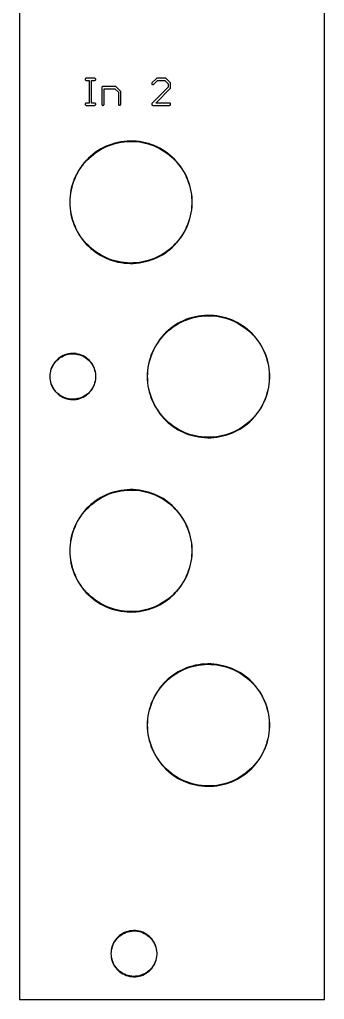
# Model space of a CAD drawing. Extents: x 1 to 21, y 9 to 138.
# Drawn here: x 1.3 to 21.2, y 9.3 to 73.5 of the extents above; entities that cross this region are included whole.
import ezdxf

# ---------------------------------------------------------------- set-up
doc = ezdxf.new("R2010")
doc.units = 0

msp = doc.modelspace()

# ---------------------------------------------------------------- linework, layer by layer
at = {"color": 5, "true_color": 0x0000ff}
msp.add_polyline3d([(21.24964, 9.25322, 0), (21.24964, 137.75436, 0), (1.27, 137.75436, 0), (1.27, 9.25322, 0), (21.24964, 9.25322, 0)], close=True, dxfattribs=at)
at = {"color": 34, "true_color": 0x008000}
for points in [[(1.27, 9.25322, 0), (21.24964, 9.25322, 0), (21.24964, 137.75436, 0), (1.27, 137.75436, 0), (1.27, 9.25322, 0)], [(5.64388, 69.65949, 0), (5.62033, 69.65577, 0), (5.59909, 69.64494, 0), (5.58223, 69.62808, 0), (5.5714, 69.60684, 0), (5.56768, 69.58329, 0), (5.5714, 69.55974, 0), (5.58223, 69.53851, 0), (5.59909, 69.52164, 0), (5.62033, 69.51082, 0), (5.64388, 69.50709, 0), (5.83946, 69.50709, 0), (5.83946, 68.03135, 0), (5.64388, 68.03135, 0), (5.62033, 68.02763, 0), (5.59909, 68.0168, 0), (5.58223, 67.99993, 0), (5.5714, 67.9787, 0), (5.56768, 67.95515, 0), (5.5714, 67.93161, 0), (5.58223, 67.91037, 0), (5.59909, 67.89351, 0), (5.62033, 67.88267, 0), (5.64388, 67.87895, 0), (6.18744, 67.87895, 0), (6.21098, 67.88267, 0), (6.23222, 67.89351, 0), (6.24908, 67.91037, 0), (6.25991, 67.93161, 0), (6.26364, 67.95515, 0), (6.25991, 67.9787, 0), (6.24908, 67.99993, 0), (6.23222, 68.0168, 0), (6.21098, 68.02763, 0), (6.18744, 68.03135, 0), (5.99186, 68.03135, 0), (5.99186, 69.50709, 0), (6.18744, 69.50709, 0), (6.21098, 69.51082, 0), (6.23222, 69.52164, 0), (6.24908, 69.53851, 0), (6.25991, 69.55974, 0), (6.26364, 69.58329, 0), (6.25991, 69.60684, 0), (6.24908, 69.62808, 0), (6.23222, 69.64494, 0), (6.21098, 69.65577, 0), (6.18744, 69.65949, 0), (5.64388, 69.65949, 0)], [(10.28192, 69.65949, 0), (10.25836, 69.65577, 0), (10.23713, 69.64494, 0), (10.22026, 69.62808, 0), (10.22025, 69.62806, 0), (9.94849, 69.3563, 0), (9.93765, 69.33506, 0), (9.93394, 69.31152, 0), (9.93765, 69.28797, 0), (9.94849, 69.26673, 0), (9.96535, 69.24987, 0), (9.98659, 69.23904, 0), (10.01014, 69.23532, 0), (10.03368, 69.23904, 0), (10.05491, 69.24987, 0), (10.31214, 69.50709, 0), (10.79271, 69.50709, 0), (11.01852, 69.28128, 0), (11.01852, 69.06997, 0), (9.96537, 68.01681, 0), (9.96535, 68.0168, 0), (9.94849, 67.99993, 0), (9.93765, 67.9787, 0), (9.93394, 67.95515, 0), (9.93765, 67.93161, 0), (9.94849, 67.91037, 0), (9.96535, 67.89351, 0), (9.98659, 67.88267, 0), (10.01014, 67.87895, 0), (11.09472, 67.87895, 0), (11.11826, 67.88267, 0), (11.1395, 67.89351, 0), (11.15636, 67.91037, 0), (11.16719, 67.93161, 0), (11.17092, 67.95515, 0), (11.16719, 67.9787, 0), (11.15636, 67.99993, 0), (11.1395, 68.0168, 0), (11.11826, 68.02763, 0), (11.09472, 68.03135, 0), (10.19275, 68.03135, 0), (11.13948, 68.97807, 0), (11.1395, 68.97808, 0), (11.15636, 68.99495, 0), (11.16719, 69.01618, 0), (11.17092, 69.03973, 0), (11.17092, 69.31152, 0), (11.16719, 69.33506, 0), (11.15636, 69.3563, 0), (10.86772, 69.64494, 0), (10.84648, 69.65577, 0), (10.82294, 69.65949, 0), (10.28192, 69.65949, 0)], [(6.73607, 69.11593, 0), (6.71253, 69.11221, 0), (6.69129, 69.10138, 0), (6.67443, 69.08452, 0), (6.6636, 69.06328, 0), (6.65987, 69.03973, 0), (6.65987, 67.95515, 0), (6.6636, 67.93161, 0), (6.67443, 67.91037, 0), (6.69129, 67.89351, 0), (6.71253, 67.88267, 0), (6.73607, 67.87895, 0), (6.75962, 67.88267, 0), (6.78086, 67.89351, 0), (6.79772, 67.91037, 0), (6.80855, 67.93161, 0), (6.81228, 67.95515, 0), (6.81228, 68.96353, 0), (7.51865, 68.96353, 0), (7.74446, 68.73772, 0), (7.74446, 67.95515, 0), (7.74818, 67.93161, 0), (7.75901, 67.91037, 0), (7.77587, 67.89351, 0), (7.79711, 67.88267, 0), (7.82066, 67.87895, 0), (7.8442, 67.88267, 0), (7.86544, 67.89351, 0), (7.8823, 67.91037, 0), (7.89313, 67.93161, 0), (7.89686, 67.95515, 0), (7.89686, 68.76795, 0), (7.89313, 68.7915, 0), (7.8823, 68.81274, 0), (7.59366, 69.10138, 0), (7.57242, 69.11221, 0), (7.54888, 69.11593, 0), (6.73607, 69.11593, 0)], [(8.3185, 65.53453, 0), (8.11783, 65.51675, 0), (7.91972, 65.48881, 0), (7.91579, 65.48819, 0), (7.71767, 65.45009, 0), (7.52209, 65.40183, 0), (7.32905, 65.34595, 0), (7.14109, 65.27991, 0), (6.95313, 65.20371, 0), (6.77279, 65.11735, 0), (6.76925, 65.11555, 0), (6.59145, 65.02157, 0), (6.41873, 64.91743, 0), (6.25109, 64.80567, 0), (6.09107, 64.68375, 0), (5.93613, 64.55674, 0), (5.78627, 64.41959, 0), (5.78346, 64.41678, 0), (5.64376, 64.27454, 0), (5.50914, 64.12468, 0), (5.38214, 63.9672, 0), (5.2653, 63.80464, 0), (5.15608, 63.637, 0), (5.05448, 63.46428, 0), (4.96049, 63.28394, 0), (4.9587, 63.2804, 0), (4.87742, 63.09752, 0), (4.80122, 62.9121, 0), (4.73772, 62.7216, 0), (4.68184, 62.52856, 0), (4.63866, 62.33298, 0), (4.6031, 62.13486, 0), (4.60248, 62.13094, 0), (4.57707, 61.93028, 0), (4.56184, 61.72962, 0), (4.55675, 61.52896, 0), (4.56184, 61.32829, 0), (4.57707, 61.12764, 0), (4.60248, 60.92697, 0), (4.6031, 60.92305, 0), (4.63866, 60.72493, 0), (4.68184, 60.52935, 0), (4.73772, 60.33631, 0), (4.80122, 60.14581, 0), (4.87742, 59.96039, 0), (4.9587, 59.77751, 0), (4.96049, 59.77397, 0), (5.05448, 59.59363, 0), (5.15608, 59.42091, 0), (5.2653, 59.25327, 0), (5.38214, 59.09071, 0), (5.50914, 58.93323, 0), (5.64376, 58.78337, 0), (5.78346, 58.64113, 0), (5.78627, 58.63832, 0), (5.93613, 58.50116, 0), (6.09107, 58.37416, 0), (6.25109, 58.25224, 0), (6.41873, 58.14048, 0), (6.59145, 58.03634, 0), (6.76925, 57.94236, 0), (6.77279, 57.94056, 0), (6.95313, 57.8542, 0), (7.14109, 57.778, 0), (7.32905, 57.71196, 0), (7.52209, 57.65608, 0), (7.71767, 57.60782, 0), (7.91579, 57.56972, 0), (7.91972, 57.56909, 0), (8.11783, 57.54115, 0), (8.3185, 57.52338, 0), (8.51915, 57.51575, 0), (8.71981, 57.5183, 0), (8.92048, 57.53099, 0), (9.12113, 57.55385, 0), (9.12506, 57.55448, 0), (9.32318, 57.5875, 0), (9.51876, 57.63068, 0), (9.71434, 57.68148, 0), (9.90484, 57.74498, 0), (10.0928, 57.8161, 0), (10.27821, 57.89738, 0), (10.45602, 57.98628, 0), (10.45956, 57.98808, 0), (10.63482, 58.08714, 0), (10.805, 58.19636, 0), (10.9701, 58.3132, 0), (11.12758, 58.43512, 0), (11.27998, 58.5672, 0), (11.42476, 58.7069, 0), (11.42757, 58.70971, 0), (11.56473, 58.85703, 0), (11.69427, 59.00943, 0), (11.81619, 59.16945, 0), (11.93049, 59.33455, 0), (12.03717, 59.50727, 0), (12.13369, 59.68253, 0), (12.13549, 59.68607, 0), (12.22185, 59.86641, 0), (12.30059, 60.05183, 0), (12.37171, 60.24233, 0), (12.43013, 60.43283, 0), (12.48093, 60.62841, 0), (12.52157, 60.82399, 0), (12.5222, 60.82792, 0), (12.55268, 61.02857, 0), (12.573, 61.22669, 0), (12.58316, 61.42736, 0), (12.58316, 61.63056, 0), (12.573, 61.83121, 0), (12.55268, 62.02934, 0), (12.5222, 62.23, 0), (12.52157, 62.23392, 0), (12.48093, 62.4295, 0), (12.43013, 62.62508, 0), (12.37171, 62.81558, 0), (12.30059, 63.00608, 0), (12.22185, 63.1915, 0), (12.13549, 63.37184, 0), (12.13369, 63.37538, 0), (12.03717, 63.55064, 0), (11.93049, 63.72336, 0), (11.81619, 63.88846, 0), (11.69427, 64.04848, 0), (11.56473, 64.20088, 0), (11.42757, 64.3482, 0), (11.42476, 64.35101, 0), (11.27998, 64.49071, 0), (11.12758, 64.62278, 0), (10.9701, 64.74471, 0), (10.805, 64.86154, 0), (10.63482, 64.97077, 0), (10.45956, 65.06983, 0), (10.45602, 65.07163, 0), (10.27821, 65.16052, 0), (10.0928, 65.24181, 0), (9.90484, 65.31292, 0), (9.71434, 65.37643, 0), (9.51876, 65.42722, 0), (9.32318, 65.47041, 0), (9.12506, 65.50342, 0), (9.12113, 65.50405, 0), (8.92048, 65.52691, 0), (8.71981, 65.53962, 0), (8.51915, 65.54215, 0), (8.3185, 65.53453, 0)], [(8.92048, 57.5564, 0), (8.71981, 57.5437, 0), (8.51915, 57.54116, 0), (8.3185, 57.54878, 0), (8.11783, 57.56656, 0), (7.92214, 57.59416, 0), (7.72552, 57.63197, 0), (7.52994, 57.68023, 0), (7.3369, 57.73611, 0), (7.14894, 57.80215, 0), (6.96098, 57.87835, 0), (6.78207, 57.96402, 0), (6.60638, 58.05689, 0), (6.43366, 58.16103, 0), (6.26602, 58.27279, 0), (6.106, 58.39471, 0), (5.95106, 58.52171, 0), (5.8017, 58.65842, 0), (5.66431, 58.7983, 0), (5.52969, 58.94816, 0), (5.40269, 59.10564, 0), (5.28585, 59.2682, 0), (5.17663, 59.43584, 0), (5.07503, 59.60856, 0), (4.98259, 59.78594, 0), (4.90157, 59.96824, 0), (4.82537, 60.15366, 0), (4.76187, 60.34416, 0), (4.70599, 60.5372, 0), (4.66281, 60.73278, 0), (4.62763, 60.92877, 0), (4.60247, 61.12764, 0), (4.58723, 61.32829, 0), (4.58215, 61.52896, 0), (4.58723, 61.72962, 0), (4.60247, 61.93028, 0), (4.62763, 62.12914, 0), (4.66281, 62.32513, 0), (4.70599, 62.52071, 0), (4.76187, 62.71375, 0), (4.82537, 62.90425, 0), (4.90157, 63.08967, 0), (4.98259, 63.27197, 0), (5.07503, 63.44935, 0), (5.17663, 63.62207, 0), (5.28585, 63.78971, 0), (5.40269, 63.95227, 0), (5.52969, 64.10975, 0), (5.66431, 64.2596, 0), (5.8017, 64.3995, 0), (5.95106, 64.53619, 0), (6.106, 64.6632, 0), (6.26602, 64.78512, 0), (6.43366, 64.89688, 0), (6.60638, 65.00102, 0), (6.78207, 65.09388, 0), (6.96098, 65.17955, 0), (7.14894, 65.25575, 0), (7.3369, 65.3218, 0), (7.52994, 65.37768, 0), (7.72552, 65.42594, 0), (7.92233, 65.46379, 0), (8.11783, 65.49136, 0), (8.3185, 65.50914, 0), (8.51915, 65.51675, 0), (8.71981, 65.51421, 0), (8.92048, 65.50152, 0), (9.12068, 65.4787, 0), (9.31533, 65.44625, 0), (9.51091, 65.40308, 0), (9.70649, 65.35227, 0), (9.89699, 65.28878, 0), (10.08494, 65.21765, 0), (10.27037, 65.13638, 0), (10.44532, 65.04889, 0), (10.61989, 64.95022, 0), (10.79007, 64.84099, 0), (10.95517, 64.72416, 0), (11.11265, 64.60223, 0), (11.26505, 64.47016, 0), (11.40792, 64.3323, 0), (11.54418, 64.18595, 0), (11.67372, 64.03355, 0), (11.79564, 63.87353, 0), (11.90994, 63.70843, 0), (12.01662, 63.53571, 0), (12.11234, 63.36191, 0), (12.1977, 63.18365, 0), (12.27644, 62.99823, 0), (12.34756, 62.80773, 0), (12.40598, 62.61723, 0), (12.45678, 62.42165, 0), (12.4973, 62.22666, 0), (12.52728, 62.02934, 0), (12.5476, 61.83121, 0), (12.55775, 61.63056, 0), (12.55775, 61.42736, 0), (12.5476, 61.22669, 0), (12.52728, 61.02857, 0), (12.49729, 60.83123, 0), (12.45678, 60.63626, 0), (12.40598, 60.44068, 0), (12.34756, 60.25018, 0), (12.27644, 60.05968, 0), (12.1977, 59.87426, 0), (12.11234, 59.696, 0), (12.01662, 59.5222, 0), (11.90994, 59.34948, 0), (11.79564, 59.18438, 0), (11.67372, 59.02436, 0), (11.54418, 58.87196, 0), (11.40792, 58.72561, 0), (11.26505, 58.58775, 0), (11.11265, 58.45567, 0), (10.95517, 58.33375, 0), (10.79007, 58.21691, 0), (10.61989, 58.10769, 0), (10.44517, 58.00893, 0), (10.27037, 57.92153, 0), (10.08494, 57.84025, 0), (9.89699, 57.76913, 0), (9.70649, 57.70563, 0), (9.51091, 57.65483, 0), (9.31533, 57.61165, 0), (9.12069, 57.57921, 0), (8.92048, 57.5564, 0)], [(13.39849, 54.10454, 0), (13.19783, 54.08675, 0), (12.99972, 54.05882, 0), (12.99579, 54.05819, 0), (12.79767, 54.02009, 0), (12.60209, 53.97183, 0), (12.40905, 53.91595, 0), (12.22109, 53.84991, 0), (12.03313, 53.77371, 0), (11.85279, 53.68735, 0), (11.84925, 53.68555, 0), (11.67145, 53.59157, 0), (11.49873, 53.48743, 0), (11.33109, 53.37567, 0), (11.17107, 53.25375, 0), (11.01613, 53.12675, 0), (10.86627, 52.98959, 0), (10.86346, 52.98678, 0), (10.72376, 52.84454, 0), (10.58914, 52.69468, 0), (10.46214, 52.5372, 0), (10.3453, 52.37464, 0), (10.23607, 52.207, 0), (10.13448, 52.03428, 0), (10.0405, 51.85394, 0), (10.0387, 51.8504, 0), (9.95742, 51.66752, 0), (9.88122, 51.4821, 0), (9.81772, 51.2916, 0), (9.76183, 51.09856, 0), (9.71866, 50.90298, 0), (9.6831, 50.70486, 0), (9.68247, 50.70094, 0), (9.65706, 50.50028, 0), (9.64183, 50.29962, 0), (9.63674, 50.09896, 0), (9.64183, 49.89829, 0), (9.65706, 49.69763, 0), (9.68247, 49.49698, 0), (9.6831, 49.49305, 0), (9.71866, 49.29493, 0), (9.76183, 49.09935, 0), (9.81772, 48.90631, 0), (9.88122, 48.71581, 0), (9.95742, 48.53039, 0), (10.0387, 48.34751, 0), (10.0405, 48.34397, 0), (10.13448, 48.16363, 0), (10.23607, 47.99091, 0), (10.3453, 47.82327, 0), (10.46214, 47.66071, 0), (10.58914, 47.50323, 0), (10.72376, 47.35337, 0), (10.86346, 47.21113, 0), (10.86627, 47.20832, 0), (11.01613, 47.07116, 0), (11.17107, 46.94416, 0), (11.33109, 46.82224, 0), (11.49873, 46.71048, 0), (11.67145, 46.60634, 0), (11.84925, 46.51236, 0), (11.85279, 46.51056, 0), (12.03313, 46.4242, 0), (12.22109, 46.348, 0), (12.40905, 46.28196, 0), (12.60209, 46.22608, 0), (12.79767, 46.17782, 0), (12.99579, 46.13972, 0), (12.99972, 46.13909, 0), (13.19783, 46.11116, 0), (13.39849, 46.09338, 0), (13.59916, 46.08575, 0), (13.79981, 46.0883, 0), (14.00048, 46.10099, 0), (14.20114, 46.12385, 0), (14.20506, 46.12448, 0), (14.40318, 46.1575, 0), (14.59876, 46.20068, 0), (14.79434, 46.25148, 0), (14.98484, 46.31498, 0), (15.1728, 46.3861, 0), (15.35822, 46.46738, 0), (15.53602, 46.55628, 0), (15.53956, 46.55808, 0), (15.71482, 46.65714, 0), (15.885, 46.76636, 0), (16.0501, 46.8832, 0), (16.20758, 47.00512, 0), (16.35998, 47.1372, 0), (16.50476, 47.2769, 0), (16.50757, 47.27971, 0), (16.64473, 47.42703, 0), (16.77427, 47.57943, 0), (16.89619, 47.73945, 0), (17.01049, 47.90455, 0), (17.11717, 48.07727, 0), (17.21369, 48.25253, 0), (17.21549, 48.25607, 0), (17.30185, 48.43641, 0), (17.38059, 48.62183, 0), (17.4517, 48.81233, 0), (17.51013, 49.00283, 0), (17.56093, 49.19841, 0), (17.60156, 49.39399, 0), (17.60219, 49.39792, 0), (17.63267, 49.59858, 0), (17.65299, 49.79669, 0), (17.66315, 49.99735, 0), (17.66315, 50.20056, 0), (17.65299, 50.40121, 0), (17.63267, 50.59934, 0), (17.60219, 50.8, 0), (17.60156, 50.80392, 0), (17.56093, 50.9995, 0), (17.51013, 51.19508, 0), (17.4517, 51.38558, 0), (17.38059, 51.57608, 0), (17.30185, 51.7615, 0), (17.21549, 51.94184, 0), (17.21369, 51.94538, 0), (17.11717, 52.12064, 0), (17.01049, 52.29336, 0), (16.89619, 52.45846, 0), (16.77427, 52.61848, 0), (16.64473, 52.77088, 0), (16.50757, 52.9182, 0), (16.50476, 52.92101, 0), (16.35998, 53.06071, 0), (16.20758, 53.19279, 0), (16.0501, 53.31471, 0), (15.885, 53.43155, 0), (15.71482, 53.54077, 0), (15.53956, 53.63983, 0), (15.53602, 53.64163, 0), (15.35822, 53.73053, 0), (15.1728, 53.81181, 0), (14.98484, 53.88293, 0), (14.79434, 53.94643, 0), (14.59876, 53.99723, 0), (14.40318, 54.04041, 0), (14.20506, 54.07343, 0), (14.20114, 54.07406, 0), (14.00048, 54.09692, 0), (13.79981, 54.10962, 0), (13.59916, 54.11216, 0), (13.39849, 54.10454, 0)], [(14.00048, 46.1264, 0), (13.79981, 46.1137, 0), (13.59916, 46.11116, 0), (13.39849, 46.11878, 0), (13.19783, 46.13656, 0), (13.00214, 46.16416, 0), (12.80552, 46.20197, 0), (12.60994, 46.25023, 0), (12.4169, 46.30611, 0), (12.22894, 46.37215, 0), (12.04098, 46.44835, 0), (11.86207, 46.53402, 0), (11.68638, 46.62689, 0), (11.51366, 46.73103, 0), (11.34602, 46.84279, 0), (11.186, 46.96471, 0), (11.03106, 47.09171, 0), (10.8817, 47.22842, 0), (10.74431, 47.3683, 0), (10.60969, 47.51816, 0), (10.48269, 47.67564, 0), (10.36585, 47.8382, 0), (10.25663, 48.00584, 0), (10.15503, 48.17856, 0), (10.06252, 48.35607, 0), (9.98157, 48.53824, 0), (9.90537, 48.72366, 0), (9.84187, 48.91416, 0), (9.78599, 49.1072, 0), (9.74281, 49.30278, 0), (9.70767, 49.49856, 0), (9.68248, 49.69763, 0), (9.66724, 49.89829, 0), (9.66216, 50.09896, 0), (9.66724, 50.29962, 0), (9.68248, 50.50028, 0), (9.70767, 50.69933, 0), (9.74281, 50.89513, 0), (9.78599, 51.09071, 0), (9.84187, 51.28375, 0), (9.90537, 51.47425, 0), (9.98157, 51.65967, 0), (10.06252, 51.84184, 0), (10.15503, 52.01935, 0), (10.25663, 52.19207, 0), (10.36585, 52.35971, 0), (10.48269, 52.52227, 0), (10.60969, 52.67975, 0), (10.74431, 52.82961, 0), (10.8817, 52.96949, 0), (11.03106, 53.1062, 0), (11.186, 53.2332, 0), (11.34602, 53.35512, 0), (11.51366, 53.46688, 0), (11.68638, 53.57102, 0), (11.86207, 53.66389, 0), (12.04098, 53.74956, 0), (12.22894, 53.82576, 0), (12.4169, 53.8918, 0), (12.60994, 53.94768, 0), (12.80552, 53.99594, 0), (13.00233, 54.03379, 0), (13.19783, 54.06135, 0), (13.39849, 54.07913, 0), (13.59916, 54.08676, 0), (13.79981, 54.08421, 0), (14.00048, 54.07152, 0), (14.20048, 54.04874, 0), (14.39533, 54.01626, 0), (14.59091, 53.97308, 0), (14.78649, 53.92228, 0), (14.97699, 53.85878, 0), (15.16495, 53.78766, 0), (15.35037, 53.70638, 0), (15.52509, 53.61902, 0), (15.69989, 53.52022, 0), (15.87007, 53.411, 0), (16.03517, 53.29416, 0), (16.19265, 53.17224, 0), (16.34505, 53.04016, 0), (16.48792, 52.9023, 0), (16.62418, 52.75595, 0), (16.75372, 52.60355, 0), (16.87564, 52.44353, 0), (16.98994, 52.27843, 0), (17.09662, 52.10571, 0), (17.19234, 51.93191, 0), (17.2777, 51.75365, 0), (17.35644, 51.56823, 0), (17.42756, 51.37773, 0), (17.48598, 51.18723, 0), (17.53678, 50.99165, 0), (17.5773, 50.79666, 0), (17.60728, 50.59934, 0), (17.6276, 50.40121, 0), (17.63776, 50.20056, 0), (17.63776, 49.99735, 0), (17.6276, 49.79669, 0), (17.60728, 49.59858, 0), (17.57729, 49.40122, 0), (17.53678, 49.20626, 0), (17.48598, 49.01068, 0), (17.42756, 48.82018, 0), (17.35644, 48.62968, 0), (17.2777, 48.44426, 0), (17.19234, 48.266, 0), (17.09662, 48.0922, 0), (16.98994, 47.91948, 0), (16.87564, 47.75438, 0), (16.75372, 47.59436, 0), (16.62418, 47.44196, 0), (16.48792, 47.29561, 0), (16.34505, 47.15775, 0), (16.19265, 47.02567, 0), (16.03517, 46.90375, 0), (15.87007, 46.78691, 0), (15.69989, 46.67769, 0), (15.52509, 46.57889, 0), (15.35037, 46.49153, 0), (15.16495, 46.41025, 0), (14.97699, 46.33913, 0), (14.78649, 46.27563, 0), (14.59091, 46.22483, 0), (14.39533, 46.18165, 0), (14.20067, 46.14921, 0), (14.00048, 46.1264, 0)], [(4.60756, 51.60518, 0), (4.48564, 51.58739, 0), (4.4817, 51.58677, 0), (4.36233, 51.55883, 0), (4.24549, 51.52327, 0), (4.13119, 51.47755, 0), (4.12765, 51.47575, 0), (4.01843, 51.41987, 0), (3.91429, 51.35637, 0), (3.81777, 51.28271, 0), (3.72379, 51.20143, 0), (3.63462, 51.11226, 0), (3.55842, 51.01828, 0), (3.4873, 50.91922, 0), (3.4238, 50.81254, 0), (3.422, 50.809, 0), (3.3712, 50.69724, 0), (3.32548, 50.58294, 0), (3.29246, 50.4661, 0), (3.26706, 50.34672, 0), (3.26643, 50.3428, 0), (3.2512, 50.22088, 0), (3.24611, 50.09896, 0), (3.2512, 49.97703, 0), (3.26643, 49.85512, 0), (3.26706, 49.85119, 0), (3.29246, 49.73181, 0), (3.32548, 49.61497, 0), (3.3712, 49.50067, 0), (3.422, 49.38891, 0), (3.4238, 49.38537, 0), (3.4873, 49.27869, 0), (3.55842, 49.17963, 0), (3.63462, 49.08565, 0), (3.72379, 48.99648, 0), (3.81777, 48.9152, 0), (3.91429, 48.84154, 0), (4.01843, 48.77804, 0), (4.12765, 48.72216, 0), (4.13119, 48.72036, 0), (4.24549, 48.67464, 0), (4.36233, 48.63908, 0), (4.4817, 48.61114, 0), (4.48564, 48.61051, 0), (4.60756, 48.59273, 0), (4.72947, 48.58512, 0), (4.8514, 48.58765, 0), (4.97332, 48.60035, 0), (4.97724, 48.60098, 0), (5.09916, 48.62384, 0), (5.216, 48.65432, 0), (5.3303, 48.6975, 0), (5.44206, 48.7483, 0), (5.4456, 48.7501, 0), (5.55228, 48.80852, 0), (5.65388, 48.8771, 0), (5.7504, 48.9533, 0), (5.8393, 49.03712, 0), (5.84211, 49.03993, 0), (5.92339, 49.13137, 0), (5.99959, 49.22789, 0), (6.06563, 49.33203, 0), (6.12151, 49.44125, 0), (6.12331, 49.44479, 0), (6.17411, 49.55655, 0), (6.21221, 49.67085, 0), (6.24269, 49.79023, 0), (6.26301, 49.91215, 0), (6.26364, 49.91608, 0), (6.2738, 50.038, 0), (6.2738, 50.15992, 0), (6.26364, 50.28184, 0), (6.26301, 50.28576, 0), (6.24269, 50.40768, 0), (6.21221, 50.52706, 0), (6.17411, 50.64136, 0), (6.12331, 50.75312, 0), (6.12151, 50.75666, 0), (6.06563, 50.86588, 0), (5.99959, 50.97002, 0), (5.92339, 51.06654, 0), (5.84211, 51.15798, 0), (5.8393, 51.16079, 0), (5.7504, 51.24461, 0), (5.65388, 51.32081, 0), (5.55228, 51.38939, 0), (5.4456, 51.44781, 0), (5.44206, 51.44961, 0), (5.3303, 51.50041, 0), (5.216, 51.54359, 0), (5.09916, 51.57407, 0), (4.97724, 51.59693, 0), (4.97332, 51.59755, 0), (4.8514, 51.61026, 0), (4.72947, 51.61279, 0), (4.60756, 51.60518, 0)], [(4.97204, 48.62563, 0), (4.8514, 48.61306, 0), (4.72947, 48.61052, 0), (4.60756, 48.61814, 0), (4.4889, 48.63544, 0), (4.37018, 48.66323, 0), (4.25333, 48.69879, 0), (4.13913, 48.74447, 0), (4.03336, 48.79859, 0), (3.92922, 48.86209, 0), (3.8327, 48.93575, 0), (3.73872, 49.01703, 0), (3.65517, 49.10058, 0), (3.57897, 49.19456, 0), (3.50785, 49.29362, 0), (3.44516, 49.39894, 0), (3.39535, 49.50852, 0), (3.34963, 49.62282, 0), (3.31661, 49.73966, 0), (3.29153, 49.85756, 0), (3.2766, 49.97703, 0), (3.27152, 50.09896, 0), (3.2766, 50.22088, 0), (3.29152, 50.34034, 0), (3.31661, 50.45825, 0), (3.34963, 50.57509, 0), (3.39535, 50.68939, 0), (3.44516, 50.79897, 0), (3.50785, 50.90429, 0), (3.57897, 51.00335, 0), (3.65517, 51.09733, 0), (3.73872, 51.18088, 0), (3.8327, 51.26216, 0), (3.92922, 51.33582, 0), (4.03336, 51.39932, 0), (4.13913, 51.45344, 0), (4.25333, 51.49912, 0), (4.37018, 51.53468, 0), (4.4889, 51.56247, 0), (4.60756, 51.57978, 0), (4.72947, 51.58739, 0), (4.8514, 51.58486, 0), (4.97204, 51.57228, 0), (5.09131, 51.54992, 0), (5.20815, 51.51944, 0), (5.32245, 51.47626, 0), (5.43272, 51.42614, 0), (5.53735, 51.36884, 0), (5.63895, 51.30026, 0), (5.73547, 51.22406, 0), (5.82244, 51.14206, 0), (5.90284, 51.05161, 0), (5.97904, 50.95509, 0), (6.04508, 50.85095, 0), (6.09925, 50.74507, 0), (6.14996, 50.63351, 0), (6.18806, 50.51921, 0), (6.21854, 50.39983, 0), (6.23828, 50.28142, 0), (6.2484, 50.15992, 0), (6.2484, 50.038, 0), (6.23827, 49.91648, 0), (6.21854, 49.79808, 0), (6.18806, 49.6787, 0), (6.14996, 49.5644, 0), (6.09925, 49.45284, 0), (6.04508, 49.34696, 0), (5.97904, 49.24282, 0), (5.90284, 49.1463, 0), (5.82244, 49.05585, 0), (5.73547, 48.97385, 0), (5.63895, 48.89765, 0), (5.53735, 48.82907, 0), (5.43272, 48.77177, 0), (5.32245, 48.72165, 0), (5.20815, 48.67847, 0), (5.09131, 48.64799, 0), (4.97204, 48.62563, 0)], [(8.3185, 42.67454, 0), (8.11783, 42.65676, 0), (7.91972, 42.62882, 0), (7.91579, 42.62819, 0), (7.71767, 42.59009, 0), (7.52209, 42.54183, 0), (7.32905, 42.48595, 0), (7.14109, 42.41991, 0), (6.95313, 42.34371, 0), (6.77279, 42.25735, 0), (6.76925, 42.25555, 0), (6.59145, 42.16157, 0), (6.41873, 42.05743, 0), (6.25109, 41.94567, 0), (6.09107, 41.82374, 0), (5.93613, 41.69675, 0), (5.78627, 41.55959, 0), (5.78346, 41.55678, 0), (5.64376, 41.41454, 0), (5.50914, 41.26468, 0), (5.38214, 41.1072, 0), (5.2653, 40.94464, 0), (5.15608, 40.777, 0), (5.05448, 40.60428, 0), (4.96049, 40.42394, 0), (4.9587, 40.4204, 0), (4.87742, 40.23752, 0), (4.80122, 40.0521, 0), (4.73772, 39.8616, 0), (4.68184, 39.66856, 0), (4.63866, 39.47298, 0), (4.6031, 39.27485, 0), (4.60248, 39.27093, 0), (4.57707, 39.07027, 0), (4.56184, 38.86961, 0), (4.55675, 38.66896, 0), (4.56184, 38.4683, 0), (4.57707, 38.26762, 0), (4.60248, 38.06697, 0), (4.6031, 38.06304, 0), (4.63866, 37.86493, 0), (4.68184, 37.66935, 0), (4.73772, 37.47631, 0), (4.80122, 37.28581, 0), (4.87742, 37.10038, 0), (4.9587, 36.91751, 0), (4.96049, 36.91397, 0), (5.05448, 36.73363, 0), (5.15608, 36.56091, 0), (5.2653, 36.39327, 0), (5.38214, 36.23071, 0), (5.50914, 36.07323, 0), (5.64376, 35.92337, 0), (5.78346, 35.78112, 0), (5.78627, 35.77832, 0), (5.93613, 35.64116, 0), (6.09107, 35.51415, 0), (6.25109, 35.39224, 0), (6.41873, 35.28047, 0), (6.59145, 35.17634, 0), (6.76925, 35.08236, 0), (6.77279, 35.08056, 0), (6.95313, 34.9942, 0), (7.14109, 34.918, 0), (7.32905, 34.85196, 0), (7.52209, 34.79608, 0), (7.71767, 34.74781, 0), (7.91579, 34.70971, 0), (7.91972, 34.70909, 0), (8.11783, 34.68115, 0), (8.3185, 34.66337, 0), (8.51915, 34.65574, 0), (8.71981, 34.65829, 0), (8.92048, 34.67099, 0), (9.12113, 34.69384, 0), (9.12506, 34.69448, 0), (9.32318, 34.7275, 0), (9.51876, 34.77068, 0), (9.71434, 34.82148, 0), (9.90484, 34.88498, 0), (10.0928, 34.9561, 0), (10.27821, 35.03738, 0), (10.45602, 35.12628, 0), (10.45956, 35.12807, 0), (10.63482, 35.22714, 0), (10.805, 35.33636, 0), (10.9701, 35.4532, 0), (11.12758, 35.57512, 0), (11.27998, 35.7072, 0), (11.42476, 35.8469, 0), (11.42757, 35.84971, 0), (11.56473, 35.99703, 0), (11.69427, 36.14943, 0), (11.81619, 36.30945, 0), (11.93049, 36.47455, 0), (12.03717, 36.64727, 0), (12.13369, 36.82253, 0), (12.13549, 36.82607, 0), (12.22185, 37.00641, 0), (12.30059, 37.19183, 0), (12.37171, 37.38233, 0), (12.43013, 37.57283, 0), (12.48093, 37.76841, 0), (12.52157, 37.96399, 0), (12.5222, 37.96791, 0), (12.55268, 38.16858, 0), (12.573, 38.36669, 0), (12.58316, 38.56734, 0), (12.58316, 38.77055, 0), (12.573, 38.97121, 0), (12.55268, 39.16934, 0), (12.5222, 39.36999, 0), (12.52157, 39.37392, 0), (12.48093, 39.5695, 0), (12.43013, 39.76507, 0), (12.37171, 39.95557, 0), (12.30059, 40.14608, 0), (12.22185, 40.3315, 0), (12.13549, 40.51184, 0), (12.13369, 40.51538, 0), (12.03717, 40.69064, 0), (11.93049, 40.86336, 0), (11.81619, 41.02846, 0), (11.69427, 41.18848, 0), (11.56473, 41.34088, 0), (11.42757, 41.4882, 0), (11.42476, 41.49101, 0), (11.27998, 41.63071, 0), (11.12758, 41.76279, 0), (10.9701, 41.88471, 0), (10.805, 42.00155, 0), (10.63482, 42.11077, 0), (10.45956, 42.20983, 0), (10.45602, 42.21163, 0), (10.27821, 42.30053, 0), (10.0928, 42.38181, 0), (9.90484, 42.45293, 0), (9.71434, 42.51643, 0), (9.51876, 42.56723, 0), (9.32318, 42.61041, 0), (9.12506, 42.64343, 0), (9.12113, 42.64406, 0), (8.92048, 42.66692, 0), (8.71981, 42.67962, 0), (8.51915, 42.68216, 0), (8.3185, 42.67454, 0)], [(8.92048, 34.69639, 0), (8.71981, 34.6837, 0), (8.51915, 34.68116, 0), (8.3185, 34.68878, 0), (8.11783, 34.70655, 0), (7.92233, 34.73412, 0), (7.72552, 34.77197, 0), (7.52994, 34.82023, 0), (7.3369, 34.8761, 0), (7.14894, 34.94215, 0), (6.96098, 35.01835, 0), (6.78227, 35.10392, 0), (6.60638, 35.19689, 0), (6.43366, 35.30102, 0), (6.26602, 35.41279, 0), (6.106, 35.5347, 0), (5.95106, 35.66171, 0), (5.8016, 35.7985, 0), (5.66431, 35.9383, 0), (5.52969, 36.08816, 0), (5.40269, 36.24564, 0), (5.28585, 36.4082, 0), (5.17663, 36.57584, 0), (5.07503, 36.74856, 0), (4.98259, 36.92594, 0), (4.90157, 37.10824, 0), (4.82537, 37.29366, 0), (4.76187, 37.48416, 0), (4.70599, 37.6772, 0), (4.66281, 37.87278, 0), (4.62763, 38.06877, 0), (4.60247, 38.26762, 0), (4.58723, 38.4683, 0), (4.58215, 38.66896, 0), (4.58723, 38.86961, 0), (4.60247, 39.07027, 0), (4.62764, 39.26916, 0), (4.66281, 39.46513, 0), (4.70599, 39.66071, 0), (4.76187, 39.85375, 0), (4.82537, 40.04425, 0), (4.90157, 40.22967, 0), (4.98259, 40.41197, 0), (5.07503, 40.58935, 0), (5.17663, 40.76207, 0), (5.28585, 40.92971, 0), (5.40269, 41.09227, 0), (5.52969, 41.24975, 0), (5.66431, 41.39961, 0), (5.80179, 41.53958, 0), (5.95106, 41.6762, 0), (6.106, 41.80319, 0), (6.26602, 41.92512, 0), (6.43366, 42.03688, 0), (6.60638, 42.14102, 0), (6.78207, 42.23389, 0), (6.96098, 42.31956, 0), (7.14894, 42.39576, 0), (7.3369, 42.4618, 0), (7.52994, 42.51768, 0), (7.72552, 42.56594, 0), (7.92214, 42.60375, 0), (8.11783, 42.63135, 0), (8.3185, 42.64914, 0), (8.51915, 42.65675, 0), (8.71981, 42.65421, 0), (8.92048, 42.64151, 0), (9.12069, 42.6187, 0), (9.31533, 42.58626, 0), (9.51091, 42.54308, 0), (9.70649, 42.49228, 0), (9.89699, 42.42878, 0), (10.08494, 42.35766, 0), (10.27037, 42.27638, 0), (10.44517, 42.18898, 0), (10.61989, 42.09022, 0), (10.79007, 41.981, 0), (10.95517, 41.86416, 0), (11.11265, 41.74224, 0), (11.26505, 41.61016, 0), (11.40792, 41.4723, 0), (11.54418, 41.32595, 0), (11.67372, 41.17355, 0), (11.79564, 41.01353, 0), (11.90994, 40.84843, 0), (12.01662, 40.67571, 0), (12.11234, 40.50191, 0), (12.1977, 40.32365, 0), (12.27644, 40.13823, 0), (12.34756, 39.94773, 0), (12.40598, 39.75723, 0), (12.45678, 39.56165, 0), (12.49729, 39.36668, 0), (12.52728, 39.16934, 0), (12.5476, 38.97121, 0), (12.55775, 38.77055, 0), (12.55775, 38.56734, 0), (12.5476, 38.36669, 0), (12.52728, 38.16858, 0), (12.4973, 37.97125, 0), (12.45678, 37.77626, 0), (12.40598, 37.58068, 0), (12.34756, 37.39018, 0), (12.27644, 37.19968, 0), (12.1977, 37.01426, 0), (12.11234, 36.836, 0), (12.01662, 36.6622, 0), (11.90994, 36.48948, 0), (11.79564, 36.32438, 0), (11.67372, 36.16436, 0), (11.54418, 36.01196, 0), (11.40792, 35.86561, 0), (11.26505, 35.72775, 0), (11.11265, 35.59567, 0), (10.95517, 35.47375, 0), (10.79007, 35.35691, 0), (10.61989, 35.24769, 0), (10.44532, 35.14901, 0), (10.27037, 35.06152, 0), (10.08494, 34.98025, 0), (9.89699, 34.90912, 0), (9.70649, 34.84563, 0), (9.51091, 34.79482, 0), (9.31533, 34.75165, 0), (9.12087, 34.71923, 0), (8.92048, 34.69639, 0)], [(13.39849, 31.24453, 0), (13.19783, 31.22676, 0), (12.99972, 31.19882, 0), (12.99579, 31.19819, 0), (12.79767, 31.16009, 0), (12.60209, 31.11183, 0), (12.40905, 31.05595, 0), (12.22109, 30.98991, 0), (12.03313, 30.91371, 0), (11.85279, 30.82735, 0), (11.84925, 30.82555, 0), (11.67145, 30.73157, 0), (11.49873, 30.62743, 0), (11.33109, 30.51567, 0), (11.17107, 30.39375, 0), (11.01613, 30.26675, 0), (10.86627, 30.12959, 0), (10.86346, 30.12678, 0), (10.72376, 29.98454, 0), (10.58914, 29.83468, 0), (10.46214, 29.6772, 0), (10.3453, 29.51464, 0), (10.23607, 29.347, 0), (10.13448, 29.17428, 0), (10.0405, 28.99394, 0), (10.0387, 28.9904, 0), (9.95742, 28.80752, 0), (9.88122, 28.6221, 0), (9.81772, 28.4316, 0), (9.76183, 28.23856, 0), (9.71866, 28.04298, 0), (9.6831, 27.84486, 0), (9.68247, 27.84094, 0), (9.65706, 27.64028, 0), (9.64183, 27.43962, 0), (9.63674, 27.23896, 0), (9.64183, 27.0383, 0), (9.65706, 26.83763, 0), (9.68247, 26.63697, 0), (9.6831, 26.63305, 0), (9.71866, 26.43493, 0), (9.76183, 26.23935, 0), (9.81772, 26.04631, 0), (9.88122, 25.85581, 0), (9.95742, 25.67039, 0), (10.0387, 25.48751, 0), (10.0405, 25.48397, 0), (10.13448, 25.30363, 0), (10.23607, 25.13091, 0), (10.3453, 24.96327, 0), (10.46214, 24.80071, 0), (10.58914, 24.64323, 0), (10.72376, 24.49337, 0), (10.86346, 24.35113, 0), (10.86627, 24.34832, 0), (11.01613, 24.21116, 0), (11.17107, 24.08416, 0), (11.33109, 23.96224, 0), (11.49873, 23.85048, 0), (11.67145, 23.74634, 0), (11.84925, 23.65236, 0), (11.85279, 23.65056, 0), (12.03313, 23.5642, 0), (12.22109, 23.488, 0), (12.40905, 23.42196, 0), (12.60209, 23.36608, 0), (12.79767, 23.31782, 0), (12.99579, 23.27972, 0), (12.99972, 23.2791, 0), (13.19783, 23.25116, 0), (13.39849, 23.23338, 0), (13.59916, 23.22576, 0), (13.79981, 23.2283, 0), (14.00048, 23.241, 0), (14.20114, 23.26386, 0), (14.20506, 23.26448, 0), (14.40318, 23.2975, 0), (14.59876, 23.34068, 0), (14.79434, 23.39148, 0), (14.98484, 23.45498, 0), (15.1728, 23.5261, 0), (15.35822, 23.60738, 0), (15.53602, 23.69628, 0), (15.53956, 23.69808, 0), (15.71482, 23.79714, 0), (15.885, 23.90636, 0), (16.0501, 24.0232, 0), (16.20758, 24.14512, 0), (16.35998, 24.2772, 0), (16.50476, 24.4169, 0), (16.50757, 24.41971, 0), (16.64473, 24.56703, 0), (16.77427, 24.71943, 0), (16.89619, 24.87945, 0), (17.01049, 25.04455, 0), (17.11717, 25.21727, 0), (17.21369, 25.39253, 0), (17.21549, 25.39607, 0), (17.30185, 25.57641, 0), (17.38059, 25.76183, 0), (17.4517, 25.95233, 0), (17.51013, 26.14283, 0), (17.56093, 26.33841, 0), (17.60156, 26.53399, 0), (17.60219, 26.53791, 0), (17.63267, 26.73858, 0), (17.65299, 26.9367, 0), (17.66315, 27.13735, 0), (17.66315, 27.34056, 0), (17.65299, 27.54122, 0), (17.63267, 27.73934, 0), (17.60219, 27.94, 0), (17.60156, 27.94392, 0), (17.56093, 28.1395, 0), (17.51013, 28.33508, 0), (17.4517, 28.52558, 0), (17.38059, 28.71608, 0), (17.30185, 28.9015, 0), (17.21549, 29.08184, 0), (17.21369, 29.08538, 0), (17.11717, 29.26064, 0), (17.01049, 29.43336, 0), (16.89619, 29.59846, 0), (16.77427, 29.75848, 0), (16.64473, 29.91088, 0), (16.50757, 30.0582, 0), (16.50476, 30.06101, 0), (16.35998, 30.20071, 0), (16.20758, 30.33279, 0), (16.0501, 30.45471, 0), (15.885, 30.57155, 0), (15.71482, 30.68077, 0), (15.53956, 30.77983, 0), (15.53602, 30.78163, 0), (15.35822, 30.87053, 0), (15.1728, 30.95181, 0), (14.98484, 31.02293, 0), (14.79434, 31.08643, 0), (14.59876, 31.13723, 0), (14.40318, 31.18041, 0), (14.20506, 31.21343, 0), (14.20114, 31.21405, 0), (14.00048, 31.23692, 0), (13.79981, 31.24961, 0), (13.59916, 31.25215, 0), (13.39849, 31.24453, 0)], [(14.00048, 23.26639, 0), (13.79981, 23.2537, 0), (13.59916, 23.25116, 0), (13.39849, 23.25878, 0), (13.19783, 23.27656, 0), (13.00233, 23.30412, 0), (12.80552, 23.34197, 0), (12.60994, 23.39023, 0), (12.4169, 23.44611, 0), (12.22894, 23.51215, 0), (12.04098, 23.58835, 0), (11.86207, 23.67402, 0), (11.68638, 23.76689, 0), (11.51366, 23.87103, 0), (11.34602, 23.98279, 0), (11.186, 24.10471, 0), (11.03106, 24.23171, 0), (10.8817, 24.36842, 0), (10.74431, 24.5083, 0), (10.60969, 24.65816, 0), (10.48269, 24.81564, 0), (10.36585, 24.9782, 0), (10.25663, 25.14584, 0), (10.15503, 25.31856, 0), (10.06252, 25.49607, 0), (9.98157, 25.67824, 0), (9.90537, 25.86366, 0), (9.84187, 26.05416, 0), (9.78599, 26.2472, 0), (9.74281, 26.44278, 0), (9.70767, 26.63858, 0), (9.68248, 26.83763, 0), (9.66724, 27.0383, 0), (9.66216, 27.23896, 0), (9.66724, 27.43962, 0), (9.68248, 27.64028, 0), (9.70767, 27.83933, 0), (9.74281, 28.03513, 0), (9.78599, 28.23071, 0), (9.84187, 28.42375, 0), (9.90537, 28.61425, 0), (9.98157, 28.79967, 0), (10.06252, 28.98184, 0), (10.15503, 29.15935, 0), (10.25663, 29.33207, 0), (10.36585, 29.49971, 0), (10.48269, 29.66227, 0), (10.60969, 29.81975, 0), (10.74431, 29.96961, 0), (10.8817, 30.10949, 0), (11.03106, 30.2462, 0), (11.186, 30.3732, 0), (11.34602, 30.49512, 0), (11.51366, 30.60688, 0), (11.68638, 30.71102, 0), (11.86207, 30.80389, 0), (12.04098, 30.88956, 0), (12.22894, 30.96576, 0), (12.4169, 31.0318, 0), (12.60994, 31.08768, 0), (12.80552, 31.13594, 0), (13.00233, 31.17379, 0), (13.19783, 31.20136, 0), (13.39849, 31.21914, 0), (13.59916, 31.22676, 0), (13.79981, 31.22422, 0), (14.00048, 31.21152, 0), (14.20048, 31.18874, 0), (14.39533, 31.15626, 0), (14.59091, 31.11308, 0), (14.78649, 31.06228, 0), (14.97699, 30.99878, 0), (15.16495, 30.92766, 0), (15.35037, 30.84638, 0), (15.52509, 30.75902, 0), (15.69989, 30.66022, 0), (15.87007, 30.551, 0), (16.03517, 30.43416, 0), (16.19265, 30.31224, 0), (16.34505, 30.18016, 0), (16.48792, 30.0423, 0), (16.62418, 29.89595, 0), (16.75372, 29.74355, 0), (16.87564, 29.58353, 0), (16.98994, 29.41843, 0), (17.09662, 29.24571, 0), (17.19234, 29.07191, 0), (17.2777, 28.89365, 0), (17.35644, 28.70823, 0), (17.42756, 28.51773, 0), (17.48598, 28.32723, 0), (17.53678, 28.13165, 0), (17.5773, 27.93666, 0), (17.60728, 27.73934, 0), (17.6276, 27.54122, 0), (17.63776, 27.34056, 0), (17.63776, 27.13735, 0), (17.6276, 26.9367, 0), (17.60728, 26.73858, 0), (17.5773, 26.54125, 0), (17.53678, 26.34626, 0), (17.48598, 26.15068, 0), (17.42756, 25.96018, 0), (17.35644, 25.76968, 0), (17.2777, 25.58426, 0), (17.19234, 25.406, 0), (17.09662, 25.2322, 0), (16.98994, 25.05948, 0), (16.87564, 24.89438, 0), (16.75372, 24.73436, 0), (16.62418, 24.58196, 0), (16.48792, 24.43561, 0), (16.34505, 24.29775, 0), (16.19265, 24.16567, 0), (16.03517, 24.04375, 0), (15.87007, 23.92691, 0), (15.69989, 23.81769, 0), (15.52509, 23.71889, 0), (15.35037, 23.63153, 0), (15.16495, 23.55025, 0), (14.97699, 23.47913, 0), (14.78649, 23.41563, 0), (14.59091, 23.36483, 0), (14.39533, 23.32165, 0), (14.20067, 23.28921, 0), (14.00048, 23.26639, 0)], [(8.61821, 13.75918, 0), (8.4963, 13.74139, 0), (8.49236, 13.74077, 0), (8.37299, 13.71283, 0), (8.25615, 13.67727, 0), (8.14185, 13.63155, 0), (8.13831, 13.62975, 0), (8.02909, 13.57387, 0), (7.92495, 13.51037, 0), (7.82843, 13.43671, 0), (7.73445, 13.35543, 0), (7.64528, 13.26626, 0), (7.56908, 13.17228, 0), (7.49796, 13.07322, 0), (7.43446, 12.96654, 0), (7.43266, 12.963, 0), (7.38186, 12.85124, 0), (7.33614, 12.73694, 0), (7.30312, 12.6201, 0), (7.27772, 12.50072, 0), (7.27709, 12.49679, 0), (7.26186, 12.37488, 0), (7.25678, 12.25296, 0), (7.26186, 12.13104, 0), (7.27709, 12.00912, 0), (7.27772, 12.00519, 0), (7.30312, 11.88581, 0), (7.33614, 11.76897, 0), (7.38186, 11.65467, 0), (7.43266, 11.54291, 0), (7.43446, 11.53937, 0), (7.49796, 11.43269, 0), (7.56908, 11.33363, 0), (7.64528, 11.23965, 0), (7.73445, 11.15048, 0), (7.82843, 11.0692, 0), (7.92495, 10.99554, 0), (8.02909, 10.93204, 0), (8.13831, 10.87616, 0), (8.14185, 10.87436, 0), (8.25615, 10.82864, 0), (8.37299, 10.79308, 0), (8.49236, 10.76514, 0), (8.4963, 10.76452, 0), (8.61821, 10.74674, 0), (8.74014, 10.73912, 0), (8.86206, 10.74166, 0), (8.98398, 10.75435, 0), (8.9879, 10.75498, 0), (9.10981, 10.77784, 0), (9.22666, 10.80832, 0), (9.34096, 10.8515, 0), (9.45271, 10.9023, 0), (9.45626, 10.9041, 0), (9.56293, 10.96252, 0), (9.66454, 11.0311, 0), (9.76106, 11.1073, 0), (9.84995, 11.19112, 0), (9.85277, 11.19393, 0), (9.93404, 11.28537, 0), (10.01024, 11.38189, 0), (10.07629, 11.48603, 0), (10.13217, 11.59525, 0), (10.13397, 11.59879, 0), (10.18477, 11.71055, 0), (10.22287, 11.82485, 0), (10.25334, 11.94423, 0), (10.27366, 12.06615, 0), (10.2743, 12.07008, 0), (10.28445, 12.19199, 0), (10.28445, 12.31392, 0), (10.2743, 12.43584, 0), (10.27366, 12.43976, 0), (10.25334, 12.56168, 0), (10.22287, 12.68106, 0), (10.18477, 12.79536, 0), (10.13397, 12.90712, 0), (10.13217, 12.91066, 0), (10.07629, 13.01988, 0), (10.01024, 13.12402, 0), (9.93404, 13.22054, 0), (9.85277, 13.31198, 0), (9.84995, 13.31479, 0), (9.76106, 13.39861, 0), (9.66454, 13.47481, 0), (9.56293, 13.54339, 0), (9.45626, 13.60181, 0), (9.45271, 13.60361, 0), (9.34096, 13.65441, 0), (9.22666, 13.69759, 0), (9.10981, 13.72807, 0), (8.9879, 13.75093, 0), (8.98398, 13.75156, 0), (8.86206, 13.76426, 0), (8.74014, 13.7668, 0), (8.61821, 13.75918, 0)], [(8.9827, 10.77963, 0), (8.86206, 10.76706, 0), (8.74014, 10.76452, 0), (8.61821, 10.77214, 0), (8.49956, 10.78944, 0), (8.38083, 10.81723, 0), (8.26399, 10.85279, 0), (8.14984, 10.89845, 0), (8.04402, 10.95259, 0), (7.93988, 11.01609, 0), (7.84336, 11.08975, 0), (7.74938, 11.17103, 0), (7.66583, 11.25458, 0), (7.58963, 11.34856, 0), (7.51851, 11.44762, 0), (7.45582, 11.55294, 0), (7.40601, 11.66252, 0), (7.36029, 11.77682, 0), (7.32727, 11.89366, 0), (7.30219, 12.01156, 0), (7.28725, 12.13104, 0), (7.28218, 12.25296, 0), (7.28725, 12.37488, 0), (7.30219, 12.49435, 0), (7.32727, 12.61225, 0), (7.36029, 12.72909, 0), (7.40601, 12.84339, 0), (7.45582, 12.95297, 0), (7.51851, 13.05829, 0), (7.58963, 13.15735, 0), (7.66583, 13.25133, 0), (7.74938, 13.33488, 0), (7.84336, 13.41616, 0), (7.93988, 13.48982, 0), (8.04402, 13.55332, 0), (8.14984, 13.60746, 0), (8.26399, 13.65312, 0), (8.38083, 13.68868, 0), (8.49956, 13.71647, 0), (8.61821, 13.73378, 0), (8.74014, 13.74139, 0), (8.86206, 13.73886, 0), (8.98258, 13.72631, 0), (9.10197, 13.70392, 0), (9.21881, 13.67344, 0), (9.33311, 13.63026, 0), (9.44338, 13.58014, 0), (9.54801, 13.52284, 0), (9.6496, 13.45426, 0), (9.74613, 13.37806, 0), (9.8331, 13.29606, 0), (9.9135, 13.20561, 0), (9.98969, 13.10909, 0), (10.05574, 13.00495, 0), (10.10982, 12.89925, 0), (10.16062, 12.78751, 0), (10.19872, 12.67321, 0), (10.2292, 12.55383, 0), (10.2489, 12.43566, 0), (10.25905, 12.31392, 0), (10.25905, 12.19199, 0), (10.24889, 12.07024, 0), (10.2292, 11.95208, 0), (10.19872, 11.8327, 0), (10.16062, 11.7184, 0), (10.10981, 11.60664, 0), (10.05574, 11.50096, 0), (9.98969, 11.39682, 0), (9.9135, 11.3003, 0), (9.8331, 11.20985, 0), (9.74613, 11.12785, 0), (9.6496, 11.05165, 0), (9.54801, 10.98307, 0), (9.44338, 10.92577, 0), (9.33311, 10.87565, 0), (9.21881, 10.83247, 0), (9.10197, 10.80199, 0), (8.9827, 10.77963, 0)]]:
    msp.add_polyline3d(points, close=True, dxfattribs=at)

doc.saveas('drawing.dxf')
